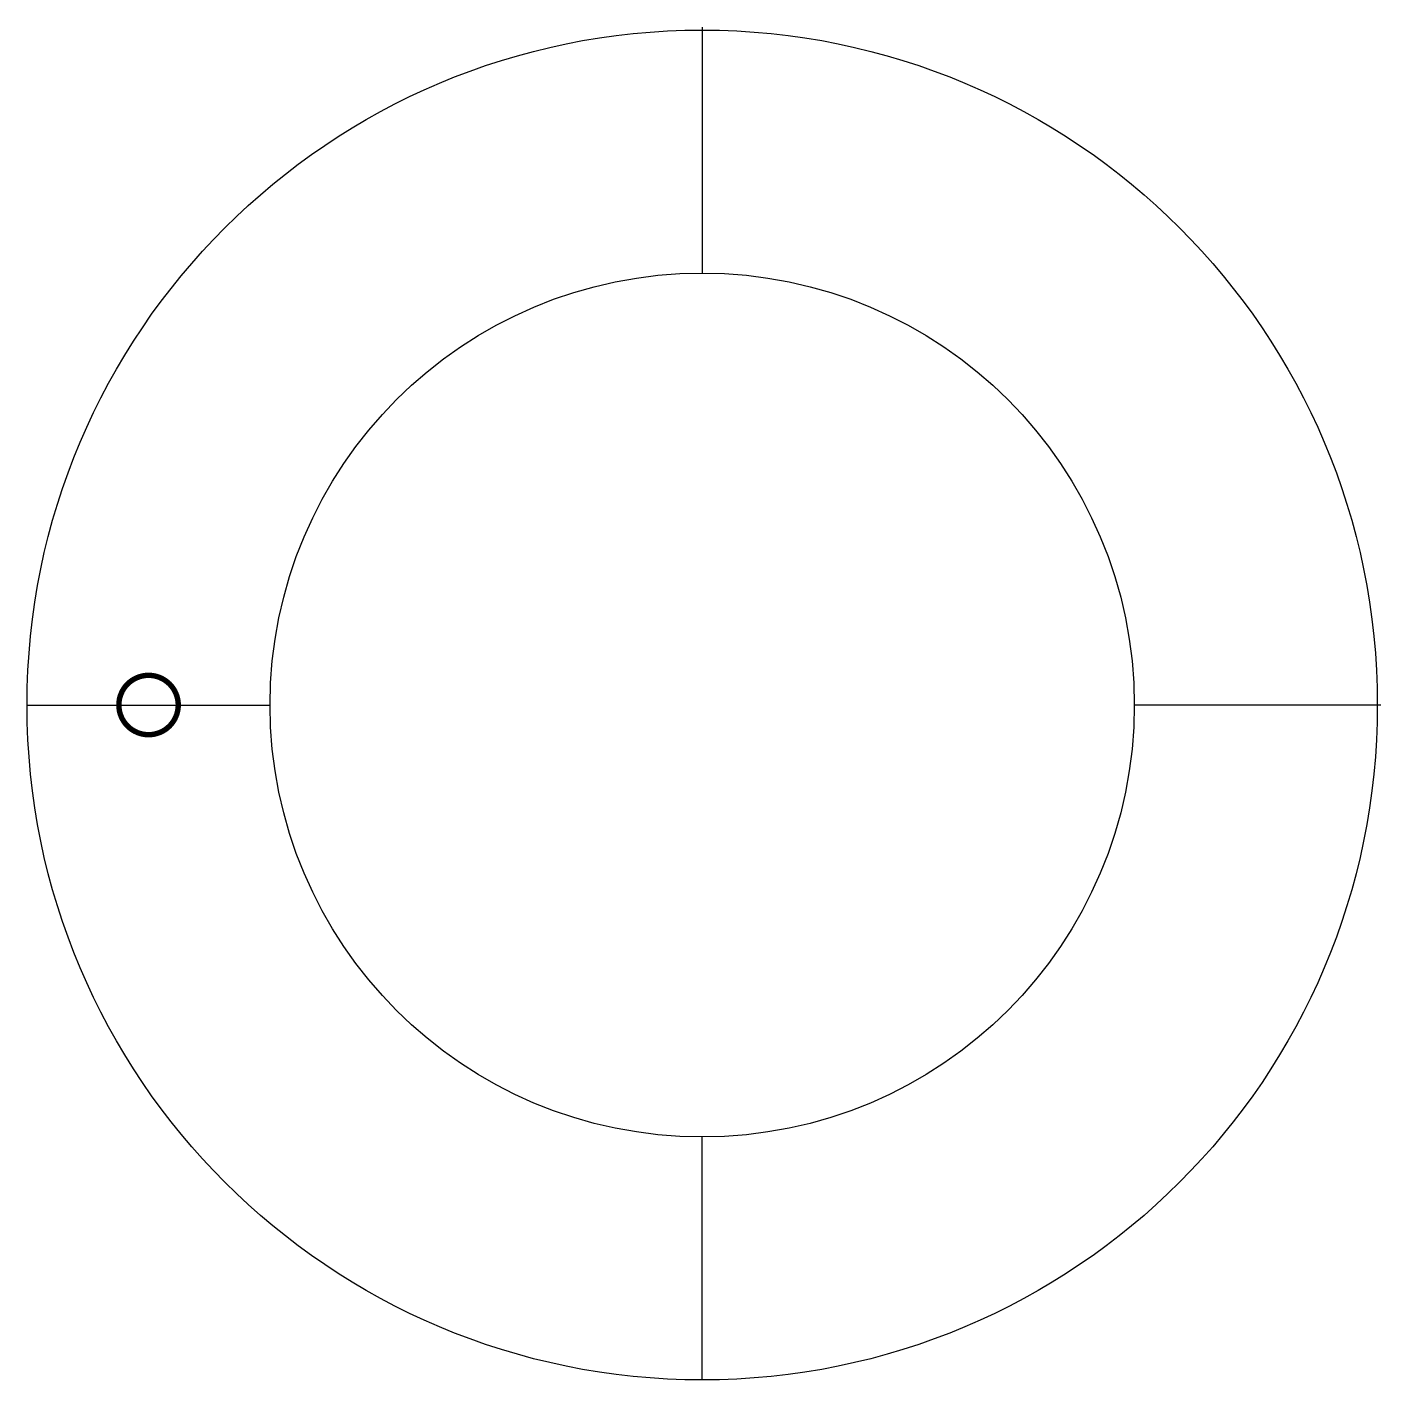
# Model space of a CAD drawing. Header units: millimetres. Extents: x -10131.7 to -10130.44, y -204.89 to -203.63.
import ezdxf

# ---------------------------------------------------------------- set-up
doc = ezdxf.new("R2010")
doc.units = ezdxf.units.MM
doc.layers.add('Tub_água_reservatórios', color=3, linetype='Continuous')

msp = doc.modelspace()

# ---------------------------------------------------------------- linework, layer by layer
at = {"layer": 'Tub_água_reservatórios', "ltscale": 50}
for p, q in [((-10131.0709, -203.6328), (-10131.0709, -203.8606)), ((-10131.6959, -204.2606), (-10131.4709, -204.2606)), ((-10130.4426, -204.2606), (-10130.6709, -204.2606)), ((-10131.0709, -204.8856), (-10131.0709, -204.6606))]:
    msp.add_line(p, q, dxfattribs=at)
at = {"layer": 'Tub_água_reservatórios', "color": 1, "ltscale": 50, "const_width": 0.005}
msp.add_lwpolyline([(-10131.6109, -204.2606, 1), (-10131.5559, -204.2606, 1)], format="xyb", close=True, dxfattribs=at)
at = {"layer": 'Tub_água_reservatórios', "ltscale": 50}
for radius in [0.625, 0.4]:
    msp.add_circle((-10131.0709, -204.2606), radius, dxfattribs=at)

doc.saveas('drawing.dxf')
